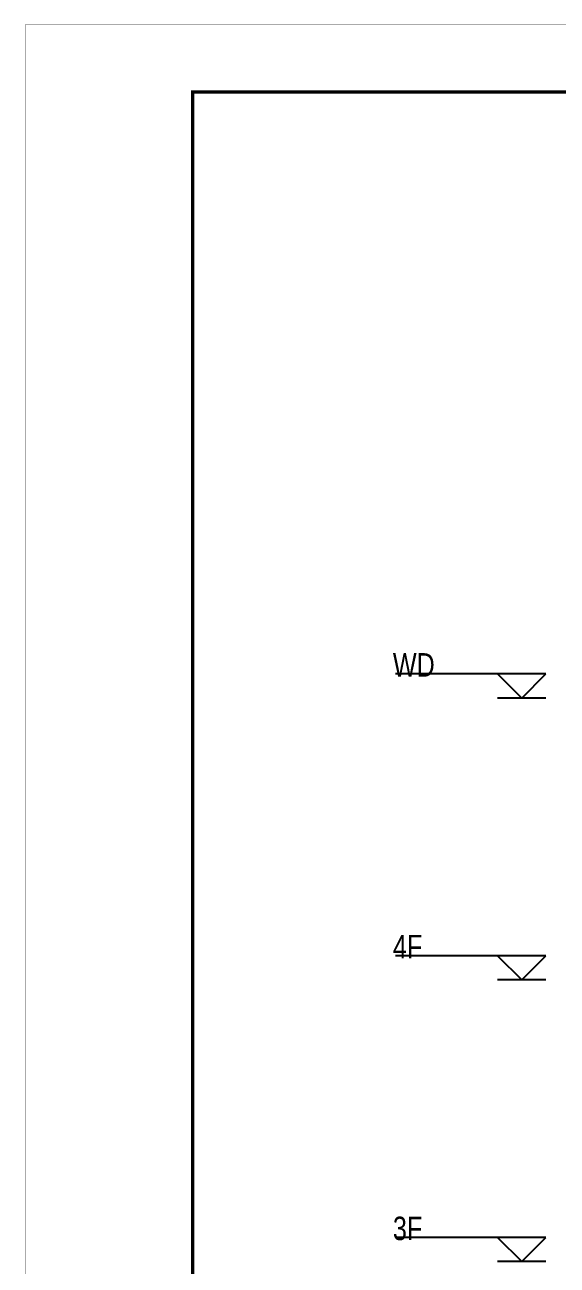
# Model space of a CAD drawing. Extents: x -562219 to -386232, y -244737 to -38219.
# Drawn here: x -470337 to -462401, y -203822 to -185332 of the extents above; entities that cross this region are included whole.
import ezdxf
from ezdxf.enums import TextEntityAlignment as Align

# ---------------------------------------------------------------- set-up
doc = ezdxf.new("R2010")
doc.units = 0
doc.header["$LTSCALE"] = 1000
doc.header["$MEASUREMENT"] = 0
doc.layers.get('0').update_dxf_attribs({"linetype": 'CONTINUOUS'})
doc.layers.add('SYTM$0$NOTE', color=3, linetype='CONTINUOUS')
doc.styles.add('HZF', font='ROS', dxfattribs={"width": 0.8, "bigfont": 'JD'})
doc.styles.add('SYTM$0$Arial0.7', font='arial.ttf', dxfattribs={"width": 0.7})

# ---------------------------------------------------------------- blocks, each defined once
blk = doc.blocks.new('图框-A1')
for points, const_width in [([(0, 0), (841, 0), (841, 594), (0, 594)], 0.05), ([(766, 584), (25, 584), (25, 10), (766, 10)], 0.5)]:
    blk.add_lwpolyline(points, close=True, dxfattribs=dict(const_width=const_width))
blk = doc.blocks.new('SYTM$0$标高-左上')
for p, q in [((0, 0), (-3, 3)), ((-3, 3), (15.67, 3)), ((3, 3), (0, 0)), ((-3, 0), (3, 0))]:
    blk.add_line(p, q)
at = {"style": 'SYTM$0$Arial0.7'}
blk.add_attdef('LEVEL', text='', height=2.5, dxfattribs=at).set_placement((4.24, 6.61), align=Align.TOP_LEFT)

msp = doc.modelspace()

# ---------------------------------------------------------------- block references
at = {"xscale": 100, "yscale": 100, "zscale": 100}
msp.add_blockref('图框-A1', (-470334, -244734), dxfattribs=at)
at = {"layer": 'SYTM$0$NOTE', "xscale": -120, "yscale": 120, "zscale": 120}
for p in [(-462930, -195369), (-462930, -199569), (-462930, -203769)]:
    msp.add_blockref('SYTM$0$标高-左上', p, dxfattribs=at)

# ---------------------------------------------------------------- texts
at = {"layer": 'SYTM$0$NOTE', "style": 'HZF', "width": 0.8}
for s, p in [('WD', (-464850, -195048)), ('4F', (-464850, -199248)), ('3F', (-464850, -203448))]:
    msp.add_text(s, height=350, dxfattribs=at).set_placement(p)

doc.saveas('drawing.dxf')
